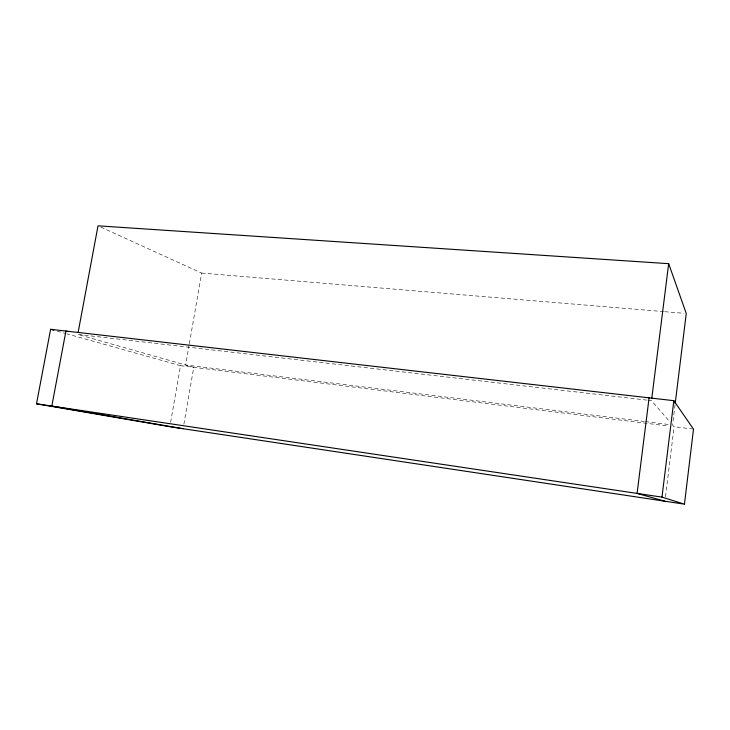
<?xml version="1.0" encoding="UTF-8"?>
<svg xmlns="http://www.w3.org/2000/svg" width="730" height="730" viewBox="0 0 730 730"><rect width="100%" height="100%" fill="white"/><g stroke="black" fill="none" stroke-linecap="round" stroke-linejoin="round"><path stroke-width="0.55" stroke-dasharray="3.65 2.74" d="M675.058 404.694L672.567 424.97L674.091 426.731L692.423 428.994M665.505 496.71L674.091 426.731M189.143 344.815L185.621 365L644.316 421.484M189.344 343.702L201.672 273.075L99.052 226.309M183.869 424.249L193.769 367.309L77.763 334.413L646.972 400.113M170.628 422.287L180.547 365.666L66.996 333.884M201.672 273.075L663.561 311.591M664.692 311.692L683.992 313.298M648.103 400.241L651.507 400.633L669.656 421.612M645.448 421.63L670.304 424.687M180.547 365.666L668.443 426.028M57.168 331.137L65.91 333.583"/><path stroke-width="1.09" d="M684.448 504.165L693.5 429.13L673.836 400.679L50.616 329.303L36.5 403.809L169.853 426.721L684.448 504.165L661.973 497.121L36.5 403.809M661.973 497.121L673.836 400.679M675.195 403.571L686.255 313.489L668.671 263.676L98.012 225.835L78.174 332.168M651.78 398.388L668.671 263.676M649.089 397.841L637.08 493.407L664.957 501.227M183.093 428.72L51.821 406.099L65.919 331.055L68.072 331.657M50.616 329.303L53.892 330.215"/></g></svg>
